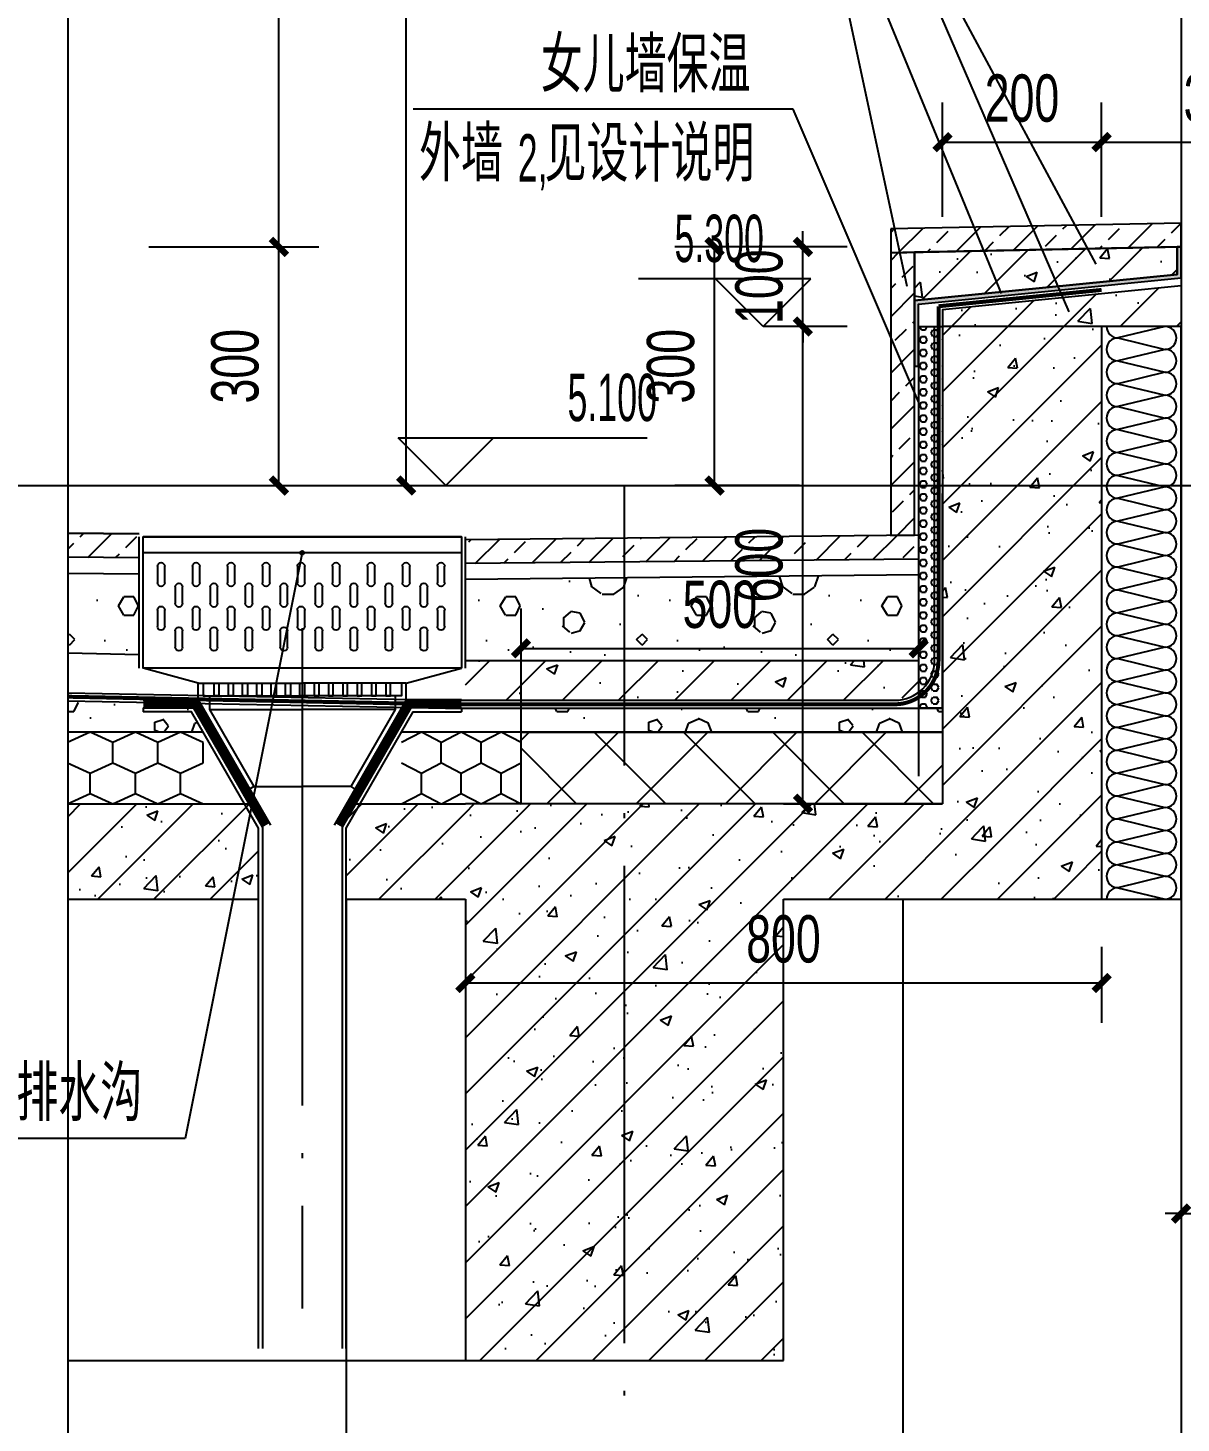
# Model space of a CAD drawing. Extents: x 57342 to 87103, y 19822 to 43940.
# Drawn here: x 80572 to 82022, y 33403 to 35157 of the extents above; entities that cross this region are included whole.
import ezdxf

# ---------------------------------------------------------------- set-up
doc = ezdxf.new("R2010")
doc.units = 0
doc.header["$LTSCALE"] = 1000
doc.header["$MEASUREMENT"] = 0
doc.linetypes.add('DASH', pattern=[0.35, 0.25, -0.1])
doc.linetypes.add('DOTE', pattern=[2.42, 2, -0.2, 0.02, -0.2])
for name, color, linetype in [('01-标注_尺寸', 124, 'Continuous'), ('01-标注_标高', 200, 'Continuous'), ('01-标注_符号', 200, 'Continuous'), ('02-TEXT_标注', 130, 'Continuous'), ('05-填充_天正', 26, 'Continuous'), ('A-C_窗', 140, 'Continuous'), ('A-O_屋面', 201, 'Continuous'), ('A-O_防水层', 222, 'Continuous'), ('A-SUR_保温', 222, 'Continuous'), ('A-SUR_面层', 191, 'Continuous'), ('A-TECH_结构', 21, 'Continuous'), ('A-金属背板', 30, 'Continuous'), ('A_AXIS-轴线', 36, 'DOTE'), ('A_STR-砼墙', 51, 'Continuous'), ('A_STR-砼柱', 51, 'Continuous')]:
    doc.layers.add(name, color=color, linetype=linetype)
doc.layers.add('04-不打印_辅助线', color=165, linetype='Continuous', plot=False)
doc.styles.add('_TCH_DIM', font='ros.shx', dxfattribs={"width": 0.8, "bigfont": 'jd.shx'})
doc.styles.add('_TCH_DIM_T3', font='ros.shx', dxfattribs={"width": 0.705882, "bigfont": 'jd.shx'})
doc.dimstyles.new('_TCH_ARCH&&20', dxfattribs={"dimtxt": 59.5, "dimasz": 20, "dimexe": 50, "dimexo": 60, "dimgap": 25.25, "dimtad": 1, "dimdec": 0, "dimzin": 0, "dimdsep": 46, "dimtxsty": '_TCH_DIM_T3', "dimblk": 'ARCHTICK', "dimcen": 0.09, "dimclrt": 7, "dimazin": 2, "dimtfac": 1, "dimtdec": 0, "dimtix": 1, "dimtmove": 2, "dimatfit": 3, "dimfxl": 0, "dimtolj": 1, "dimtzin": 0, "dimarcsym": 0})
pattern_1 = [(0, (316.37, -3273.2), (120, 240), [0, -240]), (0, (175.97, -3305.6), (120, 240), [0, -240]), (0, (253.97, -3308), (120, 240), [0, -240]), (0, (339.17, -3237.2), (120, 240), [0, -240]), (0, (239.57, -3320), (120, 240), [0, -240]), (0, (363.17, -3086), (120, 240), [0, -240]), (0, (289.97, -3105.2), (120, 240), [0, -240]), (0, (328.37, -3135.2), (120, 240), [0, -240]), (0, (132.77, -3140), (120, 240), [0, -240]), (0, (250.37, -3150.8), (120, 240), [0, -240]), (0, (204.77, -3212), (120, 240), [0, -240]), (0, (207.17, -3302), (120, 240), [0, -240]), (0, (297.17, -3311.6), (120, 240), [0, -240]), (0, (363.17, -3206), (120, 240), [0, -240]), (0, (138.77, -3243.2), (120, 240), [0, -240]), (0, (159.17, -3202.4), (120, 240), [0, -240]), (0, (252.77, -3219.2), (120, 240), [0, -240]), (0, (219.17, -3254), (120, 240), [0, -240]), (0, (199.97, -3174.8), (120, 240), [0, -240]), (0, (229.97, -3084.8), (120, 240), [0, -240]), (0, (148.37, -3293.6), (120, 240), [0, -240]), (0, (280.37, -3134), (120, 240), [0, -240]), (0, (168.77, -3130.4), (120, 240), [0, -240]), (0, (149.57, -3099.2), (120, 240), [0, -240]), (130.601294, (348.427, -3161.143), (-599.9999934, 720.0000031), [10.5366, -4414.8444]), (18.43495, (331.285, -3156.57), (599.999998, 239.999998), [10.8421, -1507.05116]), (90, (331.28, -3166.86), (120, 240), [10.2857, -469.71426]), (161.56505, (341.57, -3170.286), (-600.000003, 239.999982), [10.8421, -1507.05116]), (53.1301, (341.57, -3170.286), (120, 240), [11.4286, -1188.5714]), (135, (350.71, -3292.57), (-120.000015, 239.99998), [9.69746, -669.12504]), (45, (337, -3292.57), (120, 240), [9.69746, -669.12504]), (135, (343.86, -3299.43), (-120.000015, 239.99998), [9.69746, -669.12504]), (45, (343.86, -3299.43), (120, 240), [9.69746, -669.12504]), (116.56505, (235.28, -3131.43), (-2e-05, 480), [12.7775, -255.5506]), (180, (229.57, -3120), (-120, 240), [13.7143, -226.2857]), (63.43495, (210.14, -3131.43), (1e-06, 480), [12.7775, -255.5506]), (116.56505, (215.86, -3142.86), (-2e-05, 480), [12.7775, -255.5506]), (0, (215.86, -3142.86), (120, 240), [13.7143, -226.2857]), (63.43495, (229.57, -3142.86), (1e-06, 480), [12.7775, -255.5506]), (107.102728, (325.57, -3212.571), (-359.9999862, 1200.0000019), [15.54454, -6513.161]), (143.972626, (320.999, -3197.714), (-2279.999971, 1679.999998), [15.54454, -3248.808]), (180, (308.43, -3188.57), (-120, 240), [14.85714, -225.14284]), (36.027373, (280.999, -3197.714), (2279.999983, 1679.999982), [15.54454, -3248.808]), (71.56505, (276.427, -3211.43), (360.000002, 1199.999998), [14.4561, -1503.4371]), (107.102728, (280.999, -3226.286), (-359.9999862, 1200.0000019), [15.54454, -6513.161]), (143.972626, (293.57, -3235.429), (-2279.999971, 1679.999998), [15.54454, -3248.808]), (0, (293.57, -3235.43), (120, 240), [14.85714, -225.14284]), (36.027373, (308.427, -3235.429), (2279.999983, 1679.999982), [15.54454, -3248.808]), (71.56505, (321, -3226.286), (360.000002, 1199.999998), [14.4561, -1503.4371]), (150.255118, (327.856, -3100.57), (-360.000001, 239.999997), [9.214, -1925.72784]), (90, (319.86, -3105.14), (120, 240), [9.14286, -470.8571]), (29.74488, (319.856, -3105.143), (360, 239.999999), [9.214, -1925.72784]), (116.56505, (271.86, -3270.86), (-2e-05, 480), [12.7775, -255.5506]), (168.690067, (266.142, -3259.429), (-1080.000001, 239.999994), [11.6549, -2435.8742]), (41.185925, (245.57, -3265.143), (2999.9999818, 2639.9999769), [12.14874, -5090.3208]), (90, (245.57, -3276.57), (120, 240), [11.4286, -468.5714]), (138.814074, (254.713, -3284.571), (-2999.9999467, 2640.0000168), [12.14874, -5090.3208]), (16.699244, (254.713, -3284.571), (3959.9999702, 1199.9999874), [11.9318, -4999.415]), (60.945396, (266.142, -3281.143), (119.9999997, 239.9999979), [11.76643, -4930.1358]), (109.983106, (171.285, -3170.286), (-600.0000023, 1679.9999956), [13.3768, -5604.879]), (155.556045, (166.713, -3157.714), (-1560.000006, 719.999985), [13.8092, -5786.0526]), (24.443955, (141.57, -3157.714), (1560.0000008, 719.9999965), [13.8092, -5786.0526]), (70.016893, (136.999, -3170.286), (600.0000018, 1679.9999958), [13.3768, -5604.879]), (109.983106, (141.57, -3182.857), (-600.0000023, 1679.9999956), [13.3768, -5604.879]), (160.016893, (154.142, -3187.429), (-600.0000004, 239.999989), [13.3768, -2795.751]), (19.983107, (154.142, -3187.429), (599.9999967, 239.9999996), [13.3768, -2795.751]), (70.016893, (166.713, -3182.857), (600.0000018, 1679.9999958), [13.3768, -5604.879]), (122.005383, (260.427, -3192), (-120.000016, 239.999988), [10.7817, -2253.3736]), (18.43495, (244.427, -3186.286), (599.999998, 239.999998), [10.8421, -1507.05116]), (90, (244.43, -3196.57), (120, 240), [10.2857, -469.71426]), (161.56505, (254.713, -3200), (-600.000003, 239.999982), [10.8421, -1507.05116]), (54.462322, (254.713, -3200), (839.9999988, 1199.9999982), [9.8312, -4119.2846]), (116.56505, (190.71, -3250.29), (-2e-05, 480), [12.7775, -255.5506]), (180, (185, -3238.86), (-120, 240), [12.5714, -227.42856]), (59.036243, (165.57, -3250.286), (120.0000004, 239.999999), [13.3279, -2785.5288]), (120.963756, (172.427, -3261.714), (-120.0000164, 239.999989), [13.3279, -2785.5288]), (0, (172.43, -3261.71), (120, 240), [12.5714, -227.42856]), (63.43495, (185, -3261.71), (1e-06, 480), [12.7775, -255.5506])]
pattern_2 = [(45, (0, 0), (-35.35534, 35.35534), []), (50, (0, 0), (143.45204, -12.55043), [15, -165]), (355, (0, 0), (-27.75027, 150.43843), [12, -132]), (100.4514, (11.95, -1.05), (115.70188, 137.8879), [12.74804, -140.22842]), (46.1842, (0, 40), (213.4482, -33.1038), [22.5, -247.5]), (96.6356, (17.79, 37.24), (186.93254, 194.82357), [19.12206, -210.3426]), (351.1842, (0, 40), (186.9324, 194.8237), [18, -198]), (21, (20, 30), (119.38141, -80.52378), [15, -165]), (326, (20, 30), (48.66307, 145.03), [12, -132]), (71.4514, (29.95, 23.29), (168.04453, 64.5061), [12.74804, -140.22842]), (37.5, (0, 0), (2.43197, 66.57877), [0, -130.4, 0, -134, 0, -132.5]), (7.5, (0, 0), (52.61391, 78.88234), [0, -76.4, 0, -127.4, 0, -50.5]), (327.5, (-44.6, 0), (106.764487, -4.510974), [0, -50, 0, -156, 0, -207]), (317.5, (-64.6, 0), (116.63723, 20.021), [0, -65, 0, -103.6, 0, -147])]
pattern_3 = [(45, (0, 17.95), (-35.355353, 35.355353), []), (45, (17.387, 0), (-35.355353, 35.355353), [19.73685, -11.2782])]

# ---------------------------------------------------------------- blocks, each defined once
blk = doc.blocks.new('$LinePat$岩棉板')
at = {"color": 0}
for p, q in [((0, -17), (12, -67)), ((12, -67), (24, -17))]:
    blk.add_line(p, q, dxfattribs=at)
for centre, start, end in [((12, -17), 0, 180), ((0, -67), 270, 0), ((24, -67), 180, 270)]:
    blk.add_arc(centre, 12, start, end, dxfattribs=at)
at = {"layer": 'Defpoints'}
blk.add_point((0, 0.1), dxfattribs=at)
at = {"layer": 'Defpoints', "color": 0}
blk.add_point((24, -84), dxfattribs=at)
blk = doc.blocks.new('*U22')
blk.add_lwpolyline([(0, 100), (720, 100), (720, 0), (0, 0)], close=True)
at = {"color": 8, "xscale": -1.199999998922754, "yscale": 1.188379012465143, "zscale": 1.188379012465143}
for p in [(28.8, 100), (57.6, 100), (86.4, 100), (115.2, 100), (144, 100), (172.8, 100), (201.6, 100), (230.4, 100), (259.2, 100), (288, 100), (316.8, 100), (345.6, 100), (374.4, 100), (403.2, 100), (432, 100), (460.8, 100), (489.6, 100), (518.4, 100), (547.2, 100), (576, 100), (604.8, 100), (633.6, 100), (662.4, 100), (691.2, 100), (720, 100)]:
    blk.add_blockref('$LinePat$岩棉板', p, dxfattribs=at)
blk = doc.blocks.new('jmtgrs')
for p, q in [((-130.8, 109), (-130.8, 130)), ((-130.8, 130), (0, 130)), ((-130.8, 109), (-66.2, -3)), ((-116.8, 114), (0, 114)), ((-116.8, 96.8), (0, 96.8)), ((-61, 0), (-66.2, -3)), ((-61, 0), (0, 0))]:
    blk.add_line(p, q)
for points in [[(-130.8, 130), (-124.8, 130), (-124.8, 114), (-116.8, 114), (-116.8, 96.8), (-61, 0)], [(0, 114), (-3, 114), (-3, 130), (0, 130)]]:
    blk.add_lwpolyline(points)
for points in [[(-105, 114), (-111, 114), (-111, 130), (-105, 130)], [(-87, 114), (-93, 114), (-93, 130), (-87, 130)], [(-69, 114), (-75, 114), (-75, 130), (-69, 130)], [(-51, 114), (-57, 114), (-57, 130), (-51, 130)], [(-33, 114), (-39, 114), (-39, 130), (-33, 130)], [(-15, 114), (-21, 114), (-21, 130), (-15, 130)]]:
    blk.add_lwpolyline(points, close=True)
blk = doc.blocks.new('*U51')
at = {"layer": 'A-金属背板'}
for points in [[(-4.6, -10.3), (-4.6, 10.3)], [(4.6, 10.3), (4.6, -10.3)]]:
    blk.add_lwpolyline(points, dxfattribs=at)
for centre, start, end in [((0, 10.3), 0, 180), ((0, -10.3), 180, 0)]:
    blk.add_arc(centre, 4.61, start, end, dxfattribs=at)
blk = doc.blocks.new('*U52')
at = {"color": 0, "linetype": 'ByBlock', "lineweight": -2, "transparency": 16777216}
for p in [(0, 0), (44, 0), (88, 0), (132, 0), (176, 0), (220, 0), (264, 0), (308, 0), (352, 0), (0, -55), (44, -55), (88, -55), (132, -55), (176, -55), (220, -55), (264, -55), (308, -55), (352, -55)]:
    blk.add_blockref('*U51', p, dxfattribs=at)
blk = doc.blocks.new('*U53')
at = {"layer": 'A-金属背板'}
for points in [[(-4.6, -10.3), (-4.6, 10.3)], [(4.6, 10.3), (4.6, -10.3)]]:
    blk.add_lwpolyline(points, dxfattribs=at)
for centre, start, end in [((0, 10.3), 0, 180), ((0, -10.3), 180, 0)]:
    blk.add_arc(centre, 4.61, start, end, dxfattribs=at)
blk = doc.blocks.new('*U54')
at = {"color": 0, "linetype": 'ByBlock', "lineweight": -2, "transparency": 16777216}
for p in [(0, 0), (44, 0), (88, 0), (132, 0), (176, 0), (220, 0), (264, 0), (308, 0), (0, -55), (44, -55), (88, -55), (132, -55), (176, -55), (220, -55), (264, -55), (308, -55)]:
    blk.add_blockref('*U53', p, dxfattribs=at)
blk = doc.blocks.new('A$C39264390')
at = {"layer": 'A-O_屋面'}
for p, q in [((-260, 190), (-260, 355.1)), ((-255, 355), (145, 355)), ((150, 190), (150, 355.1)), ((-185.8, 171), (-255, 190)), ((-253.5, 190), (143.5, 190)), ((75.8, 171), (145, 190))]:
    blk.add_line(p, q, dxfattribs=at)
at = {"layer": 'A-O_防水层', "linetype": 'DASH', "ltscale": 0.1, "const_width": 10}
for points in [[(-100.7, -7.5), (-188.7, 145), (-255, 145)], [(-9.3, -7.5), (78.7, 145), (145, 145)]]:
    blk.add_lwpolyline(points, dxfattribs=at)
at = {"layer": 'A-O_防水层'}
for points in [[(-255, 150), (-185.8, 150), (-95, -7.3)], [(145, 150), (75.8, 150), (-15, -7.3)]]:
    blk.add_lwpolyline(points, dxfattribs=at)
at = {"layer": 'A-金属背板'}
for p, q in [((-255, 335), (145, 335)), ((-255, 140), (-255, 135)), ((145, 140), (145, 135))]:
    blk.add_line(p, q, dxfattribs=at)
blk.add_lwpolyline([(-255, 190), (145, 190), (145, 355), (-255, 355)], close=True, dxfattribs=at)
for points in [[(-255, 140), (-191.6, 140), (-105, -10), (-105, -665.2)], [(-110, -665.2), (-110, -11.3), (-194.5, 135), (-255, 135)], [(145, 140), (81.6, 140), (-5, -10), (-5, -665.2)], [(0, -665.2), (0, -11.3), (84.5, 135), (145, 135)]]:
    blk.add_lwpolyline(points, dxfattribs=at)
at = {"layer": 'A_AXIS-轴线', "ltscale": 0.3}
blk.add_line((-55, 240), (-55, -615.2), dxfattribs=at)
at = {"extrusion": (0, 0, -1), "xscale": -1, "zscale": -1}
for name, p in [('*U52', (229.4, 307.7)), ('*U54', (207.9, 281.7))]:
    blk.add_blockref(name, p, dxfattribs=at)
at = {"layer": 'A-金属背板', "extrusion": (0, 0, -1), "xscale": -1, "zscale": -1}
blk.add_blockref('jmtgrs', (55, 41), dxfattribs=at)
at = {"layer": 'A-金属背板', "xscale": -1}
blk.add_blockref('jmtgrs', (-55, 41), dxfattribs=at)
blk = doc.blocks.new('_ArchTick')
at = {"color": 0, "linetype": 'ByBlock', "const_width": 0.4}
blk.add_lwpolyline([(-0.5, -0.5), (0.5, 0.5)], dxfattribs=at)
blk = doc.blocks.new('*D134')
at = {"layer": '01-标注_尺寸', "color": 0, "lineweight": -2, "transparency": 16777216}
for p, q in [((80724.1, 34881.6), (80937.8, 34881.6)), ((80887.8, 34581.6), (80887.8, 34881.6)), ((80724.1, 34581.6), (80937.8, 34581.6))]:
    blk.add_line(p, q, dxfattribs=at)
at = {"layer": 'Defpoints', "color": 0, "transparency": 16777216}
for p in [(80664.1, 34881.6), (80887.8, 34881.6), (80664.1, 34581.6)]:
    blk.add_point(p, dxfattribs=at)
at = {"layer": '01-标注_尺寸', "color": 0, "lineweight": -2, "transparency": 16777216, "xscale": 20, "yscale": 20, "zscale": 20}
for p, rotation in [((80887.8, 34881.6), 90), ((80887.8, 34581.6), 270)]:
    blk.add_blockref('_ArchTick', p, dxfattribs=dict(at, rotation=rotation))
at = {"layer": '01-标注_尺寸', "color": 7, "transparency": 16777216, "insert": (80832.8, 34731.6), "char_height": 59.5, "attachment_point": 5, "rotation": 90, "style": '_TCH_DIM_T3'}
blk.add_mtext('\\A1;300', dxfattribs=at)
blk = doc.blocks.new('*D135')
at = {"layer": '01-标注_尺寸', "color": 0, "lineweight": -2, "transparency": 16777216}
for p, q in [((80724.1, 36081.6), (80937.8, 36081.6)), ((80887.8, 34881.6), (80887.8, 36081.6)), ((80724.1, 34881.6), (80937.8, 34881.6))]:
    blk.add_line(p, q, dxfattribs=at)
at = {"layer": 'Defpoints', "color": 0, "transparency": 16777216}
for p in [(80664.1, 36081.6), (80887.8, 36081.6), (80664.1, 34881.6)]:
    blk.add_point(p, dxfattribs=at)
at = {"layer": '01-标注_尺寸', "color": 0, "lineweight": -2, "transparency": 16777216, "xscale": 20, "yscale": 20, "zscale": 20}
for p, rotation in [((80887.8, 36081.6), 90), ((80887.8, 34881.6), 270)]:
    blk.add_blockref('_ArchTick', p, dxfattribs=dict(at, rotation=rotation))
at = {"layer": '01-标注_尺寸', "color": 7, "transparency": 16777216, "insert": (80832.8, 35481.6), "char_height": 59.5, "attachment_point": 5, "rotation": 90, "style": '_TCH_DIM_T3'}
blk.add_mtext('\\A1;2000', dxfattribs=at)
blk = doc.blocks.new('*D145')
at = {"layer": '01-标注_尺寸', "color": 0, "lineweight": -2, "transparency": 16777216}
for p, q in [((80884.1, 38281.6), (81097.8, 38281.6)), ((81047.8, 34581.6), (81047.8, 38281.6)), ((80884.1, 34581.6), (81097.8, 34581.6))]:
    blk.add_line(p, q, dxfattribs=at)
at = {"layer": 'Defpoints', "color": 0, "transparency": 16777216}
for p in [(80824.1, 38281.6), (81047.8, 38281.6), (80824.1, 34581.6)]:
    blk.add_point(p, dxfattribs=at)
at = {"layer": '01-标注_尺寸', "color": 0, "lineweight": -2, "transparency": 16777216, "xscale": 20, "yscale": 20, "zscale": 20}
for p, rotation in [((81047.8, 38281.6), 90), ((81047.8, 34581.6), 270)]:
    blk.add_blockref('_ArchTick', p, dxfattribs=dict(at, rotation=rotation))
at = {"layer": '01-标注_尺寸', "color": 7, "transparency": 16777216, "insert": (80992.8, 36431.6), "char_height": 59.5, "attachment_point": 5, "rotation": 90, "style": '_TCH_DIM_T3'}
blk.add_mtext('\\A1;4500', dxfattribs=at)
blk = doc.blocks.new('*D161')
at = {"layer": '01-标注_尺寸', "color": 0, "lineweight": -2, "transparency": 16777216}
for p, q in [((81602.2, 34781.6), (81496.7, 34781.6)), ((81546.7, 34181.6), (81546.7, 34781.6)), ((81602.2, 34181.6), (81496.7, 34181.6))]:
    blk.add_line(p, q, dxfattribs=at)
at = {"layer": 'Defpoints', "color": 0, "transparency": 16777216}
for p in [(81546.7, 34781.6), (81662.2, 34781.6), (81662.2, 34181.6)]:
    blk.add_point(p, dxfattribs=at)
at = {"layer": '01-标注_尺寸', "color": 0, "lineweight": -2, "transparency": 16777216, "xscale": 20, "yscale": 20, "zscale": 20}
for p, rotation in [((81546.7, 34781.6), 90), ((81546.7, 34181.6), 270)]:
    blk.add_blockref('_ArchTick', p, dxfattribs=dict(at, rotation=rotation))
at = {"layer": '01-标注_尺寸', "color": 7, "transparency": 16777216, "insert": (81491.7, 34481.6), "char_height": 59.5, "attachment_point": 5, "rotation": 90, "style": '_TCH_DIM_T3'}
blk.add_mtext('\\A1;600', dxfattribs=at)
blk = doc.blocks.new('*D162')
at = {"layer": '01-标注_尺寸', "color": 0, "lineweight": -2, "transparency": 16777216}
for p, q in [((81546.7, 34881.6), (81546.7, 34901.6)), ((81602.2, 34881.6), (81496.7, 34881.6)), ((81546.7, 34781.6), (81546.7, 34881.6)), ((81602.2, 34781.6), (81496.7, 34781.6)), ((81546.7, 34781.6), (81546.7, 34761.6))]:
    blk.add_line(p, q, dxfattribs=at)
at = {"layer": 'Defpoints', "color": 0, "transparency": 16777216}
for p in [(81546.7, 34881.6), (81662.2, 34881.6), (81662.2, 34781.6)]:
    blk.add_point(p, dxfattribs=at)
at = {"layer": '01-标注_尺寸', "color": 0, "lineweight": -2, "transparency": 16777216, "xscale": 20, "yscale": 20, "zscale": 20}
for p, rotation in [((81546.7, 34881.6), 270), ((81546.7, 34781.6), 90)]:
    blk.add_blockref('_ArchTick', p, dxfattribs=dict(at, rotation=rotation))
at = {"layer": '01-标注_尺寸', "color": 7, "transparency": 16777216, "insert": (81491.7, 34831.6), "char_height": 59.5, "attachment_point": 5, "rotation": 90, "style": '_TCH_DIM_T3'}
blk.add_mtext('\\A1;100', dxfattribs=at)
blk = doc.blocks.new('*D163')
at = {"layer": '01-标注_尺寸', "color": 0, "lineweight": -2, "transparency": 16777216}
for p, q in [((81722.1, 34919.3), (81722.1, 35063.3)), ((81922.2, 34919.3), (81922.2, 35063.3)), ((81722.1, 35013.3), (81922.2, 35013.3))]:
    blk.add_line(p, q, dxfattribs=at)
at = {"layer": 'Defpoints', "color": 0, "transparency": 16777216}
for p in [(81922.2, 35013.3), (81722.1, 34859.3), (81922.2, 34859.3)]:
    blk.add_point(p, dxfattribs=at)
at = {"layer": '01-标注_尺寸', "color": 0, "lineweight": -2, "transparency": 16777216, "xscale": 20, "yscale": 20, "zscale": 20, "rotation": 180}
blk.add_blockref('_ArchTick', (81722.1, 35013.3), dxfattribs=at)
at = {"layer": '01-标注_尺寸', "color": 0, "lineweight": -2, "transparency": 16777216, "xscale": 20, "yscale": 20, "zscale": 20}
blk.add_blockref('_ArchTick', (81922.2, 35013.3), dxfattribs=at)
at = {"layer": '01-标注_尺寸', "color": 7, "transparency": 16777216, "insert": (81822.1, 35068.3), "char_height": 59.5, "attachment_point": 5, "style": '_TCH_DIM_T3'}
blk.add_mtext('\\A1;200', dxfattribs=at)
blk = doc.blocks.new('*D164')
at = {"layer": '01-标注_尺寸', "color": 0, "lineweight": -2, "transparency": 16777216}
for p, q in [((81922.2, 34919.3), (81922.2, 35063.3)), ((82222.2, 34919.3), (82222.2, 35063.3)), ((81922.2, 35013.3), (82222.2, 35013.3))]:
    blk.add_line(p, q, dxfattribs=at)
at = {"layer": 'Defpoints', "color": 0, "transparency": 16777216}
for p in [(82222.2, 35013.3), (81922.2, 34859.3), (82222.2, 34859.3)]:
    blk.add_point(p, dxfattribs=at)
at = {"layer": '01-标注_尺寸', "color": 0, "lineweight": -2, "transparency": 16777216, "xscale": 20, "yscale": 20, "zscale": 20, "rotation": 180}
blk.add_blockref('_ArchTick', (81922.2, 35013.3), dxfattribs=at)
at = {"layer": '01-标注_尺寸', "color": 0, "lineweight": -2, "transparency": 16777216, "xscale": 20, "yscale": 20, "zscale": 20}
blk.add_blockref('_ArchTick', (82222.2, 35013.3), dxfattribs=at)
at = {"layer": '01-标注_尺寸', "color": 7, "transparency": 16777216, "insert": (82072.2, 35068.3), "char_height": 59.5, "attachment_point": 5, "style": '_TCH_DIM_T3'}
blk.add_mtext('\\A1;300', dxfattribs=at)
blk = doc.blocks.new('*D229')
at = {"layer": '01-标注_尺寸', "color": 0, "lineweight": -2, "transparency": 16777216}
for p, q in [((81542.2, 34881.6), (81385.6, 34881.6)), ((81435.6, 34581.6), (81435.6, 34881.6)), ((81542.2, 34581.6), (81385.6, 34581.6))]:
    blk.add_line(p, q, dxfattribs=at)
at = {"layer": 'Defpoints', "color": 0, "transparency": 16777216}
for p in [(81435.6, 34881.6), (81602.2, 34881.6), (81602.2, 34581.6)]:
    blk.add_point(p, dxfattribs=at)
at = {"layer": '01-标注_尺寸', "color": 0, "lineweight": -2, "transparency": 16777216, "xscale": 20, "yscale": 20, "zscale": 20}
for p, rotation in [((81435.6, 34881.6), 90), ((81435.6, 34581.6), 270)]:
    blk.add_blockref('_ArchTick', p, dxfattribs=dict(at, rotation=rotation))
at = {"layer": '01-标注_尺寸', "color": 7, "transparency": 16777216, "insert": (81380.6, 34731.6), "char_height": 59.5, "attachment_point": 5, "rotation": 90, "style": '_TCH_DIM_T3'}
blk.add_mtext('\\A1;300', dxfattribs=at)
blk = doc.blocks.new('$LinePat$聚苯板')
at = {"color": 0}
for p, q in [((14.85, -8.57), (0, 0)), ((29.69, 0), (14.85, -8.57)), ((14.85, -8.57), (14.85, -25.71)), ((14.85, -25.71), (0, -34.29)), ((29.69, -34.29), (14.85, -25.71)), ((0, -34.29), (0, -51.43)), ((0, -51.43), (14.85, -60)), ((14.85, -60), (29.69, -51.43))]:
    blk.add_line(p, q, dxfattribs=at)
blk = doc.blocks.new('*D234')
at = {"layer": '01-标注_尺寸', "color": 0, "lineweight": -2, "transparency": 16777216}
for p, q in [((81122.2, 34001.6), (81122.2, 33906.3)), ((81922.2, 34001.6), (81922.2, 33906.3)), ((81122.2, 33956.3), (81922.2, 33956.3))]:
    blk.add_line(p, q, dxfattribs=at)
at = {"layer": 'Defpoints', "color": 0, "transparency": 16777216}
for p in [(81122.2, 34061.6), (81922.2, 34061.6), (81922.2, 33956.3)]:
    blk.add_point(p, dxfattribs=at)
at = {"layer": '01-标注_尺寸', "color": 0, "lineweight": -2, "transparency": 16777216, "xscale": 20, "yscale": 20, "zscale": 20, "rotation": 180}
blk.add_blockref('_ArchTick', (81122.2, 33956.3), dxfattribs=at)
at = {"layer": '01-标注_尺寸', "color": 0, "lineweight": -2, "transparency": 16777216, "xscale": 20, "yscale": 20, "zscale": 20}
blk.add_blockref('_ArchTick', (81922.2, 33956.3), dxfattribs=at)
at = {"layer": '01-标注_尺寸', "color": 7, "transparency": 16777216, "insert": (81522.2, 34011.3), "char_height": 59.5, "attachment_point": 5, "style": '_TCH_DIM_T3'}
blk.add_mtext('\\A1;800', dxfattribs=at)
blk = doc.blocks.new('*D243')
at = {"layer": '01-标注_尺寸', "color": 0, "lineweight": -2, "transparency": 16777216}
for p, q in [((81192.2, 34216.1), (81192.2, 34426.9)), ((81692.2, 34216.1), (81692.2, 34426.9)), ((81192.2, 34376.9), (81692.2, 34376.9))]:
    blk.add_line(p, q, dxfattribs=at)
at = {"layer": 'Defpoints', "color": 0, "transparency": 16777216}
for p in [(81692.2, 34376.9), (81192.2, 34156.1), (81692.2, 34156.1)]:
    blk.add_point(p, dxfattribs=at)
at = {"layer": '01-标注_尺寸', "color": 0, "lineweight": -2, "transparency": 16777216, "xscale": 20, "yscale": 20, "zscale": 20, "rotation": 180}
blk.add_blockref('_ArchTick', (81192.2, 34376.9), dxfattribs=at)
at = {"layer": '01-标注_尺寸', "color": 0, "lineweight": -2, "transparency": 16777216, "xscale": 20, "yscale": 20, "zscale": 20}
blk.add_blockref('_ArchTick', (81692.2, 34376.9), dxfattribs=at)
at = {"layer": '01-标注_尺寸', "color": 7, "transparency": 16777216, "insert": (81442.2, 34431.9), "char_height": 59.5, "attachment_point": 5, "style": '_TCH_DIM_T3'}
blk.add_mtext('\\A1;500', dxfattribs=at)
blk = doc.blocks.new('*D252')
at = {"layer": '01-标注_尺寸', "color": 0, "lineweight": -2, "transparency": 16777216}
for p, q in [((82022.2, 33726.6), (82022.2, 33616.3)), ((82142.2, 33726.6), (82142.2, 33616.3)), ((82022.2, 33666.3), (82002.2, 33666.3)), ((82022.2, 33666.3), (82142.2, 33666.3)), ((82142.2, 33666.3), (82162.2, 33666.3))]:
    blk.add_line(p, q, dxfattribs=at)
at = {"layer": 'Defpoints', "color": 0, "transparency": 16777216}
for p in [(82022.2, 33786.6), (82142.2, 33786.6), (82142.2, 33666.3)]:
    blk.add_point(p, dxfattribs=at)
at = {"layer": '01-标注_尺寸', "color": 0, "lineweight": -2, "transparency": 16777216, "xscale": 20, "yscale": 20, "zscale": 20}
blk.add_blockref('_ArchTick', (82022.2, 33666.3), dxfattribs=at)
at = {"layer": '01-标注_尺寸', "color": 0, "lineweight": -2, "transparency": 16777216, "xscale": 20, "yscale": 20, "zscale": 20, "rotation": 180}
blk.add_blockref('_ArchTick', (82142.2, 33666.3), dxfattribs=at)
at = {"layer": '01-标注_尺寸', "color": 7, "transparency": 16777216, "insert": (82082.2, 33721.3), "char_height": 59.5, "attachment_point": 5, "style": '_TCH_DIM_T3'}
blk.add_mtext('\\A1;120', dxfattribs=at)

msp = doc.modelspace()

# ---------------------------------------------------------------- hatches: boundary and pattern name
h = msp.add_hatch(color=8)
h.dxf.hatch_style = 1
h.paths.add_polyline_path([(81692, 34731.6), (81692, 34809.6), (82022.2, 34842.6), (82022.2, 34881.6), (82017.2, 34881.6), (82017.2, 34847.1), (81687, 34814.1), (81687, 34731.6)])
at = {"transparency": 33554641}
h = msp.add_hatch(dxfattribs=at)
h.set_pattern_fill('ANSI37', color=26, scale=50)
h.set_pattern_definition([(45, (65134.93, 17081.57), (-56.1266, 56.1266), []), (135, (65134.93, 17081.57), (-56.1266, -56.1266), [])])
h.paths.add_polyline_path([(81192.2, 34181.6), (81192.2, 34271.6), (81722.2, 34271.6), (81722.2, 34181.6)])
at = {"layer": '05-填充_天正'}
h = msp.add_hatch(dxfattribs=at)
h.set_pattern_fill('天然石材', color=256, scale=10)
h.set_pattern_definition(pattern_3)
h.paths.add_polyline_path([(81657, 34904.3), (81657, 34874.3), (82022.2, 34881.6), (82022.2, 34911.6)])
h.paths.add_polyline_path([(81687, 34874.9), (81657, 34874.3), (81657, 34518.9), (81687, 34519.2)])
h = msp.add_hatch(dxfattribs=at)
h.set_pattern_fill('钢筋混凝土', color=256, scale=20, style=0)
h.set_pattern_definition(pattern_2)
h.paths.add_polyline_path([(82017.2, 34847.1), (82017.2, 34881.6), (81687, 34874.9), (81687, 34814.1)])
h = msp.add_hatch(dxfattribs=at)
h.set_pattern_fill('钢筋混凝土', color=256, scale=20, style=0)
h.set_pattern_definition(pattern_2)
h.paths.add_polyline_path([(82022.2, 34832.5), (81722.2, 34802.5), (81722.2, 34781.6), (82022.2, 34781.6)])
h = msp.add_hatch(dxfattribs=at)
h.set_pattern_fill('HEX', color=256, scale=5)
h.set_pattern_definition([(0, (0, 0), (0, 8.24889), [4.7625, -9.525]), (120, (0, 0), (-7.1437483, -4.124445), [4.7625, -9.525]), (60, (4.7625, 0), (-7.1437483, 4.124445), [4.7625, -9.525])])
h.paths.add_polyline_path([(81722.2, 34781.6), (81722.2, 34301.6), (81692.2, 34301.6), (81692.2, 34781.6)])
h = msp.add_hatch(dxfattribs=at)
h.set_pattern_fill('钢筋混凝土', color=256, scale=20, style=0)
h.set_pattern_definition(pattern_2)
h.paths.add_polyline_path([(81722.2, 34781.6), (81722.2, 34181.6), (81922.2, 34061.6), (81922.2, 34781.6)])
h = msp.add_hatch(dxfattribs=at)
h.set_pattern_fill('天然石材', color=256, scale=10)
h.set_pattern_definition(pattern_3)
h.paths.add_polyline_path([(80712.2, 34520.7), (80622.2, 34521.6), (80622.2, 34491.6), (80712.2, 34490.7)])
h = msp.add_hatch(dxfattribs=at)
h.set_pattern_fill('天然石材', color=256, scale=10)
h.set_pattern_definition(pattern_3)
h.paths.add_polyline_path([(81692.2, 34519.2), (81122.2, 34513.5), (81122.2, 34483.5), (81692.2, 34489.2)])
h = msp.add_hatch(dxfattribs=at)
h.set_pattern_fill('钢筋混凝土', color=256, scale=20, style=0)
h.set_pattern_definition([(45, (245.57, -3200), (-35.35534, 35.35534), []), (50, (245.57, -3200), (143.45204, -12.55043), [15, -165]), (355, (245.57, -3200), (-27.75027, 150.43843), [12, -132]), (100.4514, (257.52, -3201.05), (115.70188, 137.8879), [12.74804, -140.22842]), (46.1842, (245.57, -3160), (213.4482, -33.1038), [22.5, -247.5]), (96.6356, (263.36, -3162.76), (186.93254, 194.82357), [19.12206, -210.3426]), (351.1842, (245.57, -3160), (186.9324, 194.8237), [18, -198]), (21, (265.57, -3170), (119.38141, -80.52378), [15, -165]), (326, (265.57, -3170), (48.66307, 145.03), [12, -132]), (71.4514, (275.52, -3176.71), (168.04453, 64.5061), [12.74804, -140.22842]), (37.5, (245.57, -3200), (2.43197, 66.57877), [0, -130.4, 0, -134, 0, -132.5]), (7.5, (245.57, -3200), (52.61391, 78.88234), [0, -76.4, 0, -127.4, 0, -50.5]), (327.5, (200.97, -3200), (106.764487, -4.510974), [0, -50, 0, -156, 0, -207]), (317.5, (180.97, -3200), (116.63723, 20.021), [0, -65, 0, -103.6, 0, -147])])
h.paths.add_polyline_path([(81122.2, 34361.6), (81122.2, 34311.6), (81662.2, 34311.6), (81692.2, 34321.6), (81692.1, 34361.6)])
h = msp.add_hatch(dxfattribs=at)
h.set_pattern_fill('钢筋混凝土', color=256, scale=20, style=0)
h.set_pattern_definition(pattern_2)
h.paths.add_polyline_path([(80622.2, 34181.6), (80622.2, 34061.6), (80862.2, 34061.6), (80862.2, 34181.6)])
h = msp.add_hatch(dxfattribs=at)
h.set_pattern_fill('钢筋混凝土', color=256, scale=20, style=0)
h.set_pattern_definition(pattern_2)
h.paths.add_polyline_path([(81122.2, 34061.6), (81122.2, 34181.6), (80972.2, 34181.6), (80972.2, 34061.6)])
h = msp.add_hatch(dxfattribs=at)
h.set_pattern_fill('钢筋混凝土', color=256, scale=20, style=0)
h.set_pattern_definition(pattern_2)
h.paths.add_polyline_path([(81122.2, 34181.6), (81122.2, 33481.6), (81522.2, 33481.6), (81522.2, 34181.6)])
h = msp.add_hatch(dxfattribs=at)
h.set_pattern_fill('钢筋混凝土', color=256, scale=20, style=0)
h.set_pattern_definition(pattern_2)
h.paths.add_polyline_path([(81522.2, 34181.6), (81522.2, 34061.6), (81922.2, 34061.6), (81722.2, 34181.6)])
at = {"layer": 'A-SUR_保温'}
h = msp.add_hatch(dxfattribs=at)
h.set_pattern_fill('加气混凝土', color=26, scale=20)
h.set_pattern_definition(pattern_1)
h.paths.add_polyline_path([(80622.2, 34471.5), (80622.2, 34371.1), (80712.2, 34369.3), (80712.2, 34470.6)])
h = msp.add_hatch(dxfattribs=at)
h.set_pattern_fill('加气混凝土', color=26, scale=20)
h.set_pattern_definition(pattern_1)
h.paths.add_polyline_path([(81122.2, 34463.5), (81122.2, 34361.6), (81684.9, 34361.6), (81684.9, 34469.2)])
h = msp.add_hatch(dxfattribs=at)
h.set_pattern_fill('加气混凝土', color=26, scale=20)
h.set_pattern_definition(pattern_1)
h.paths.add_polyline_path([(80622.2, 34311.1), (80622.2, 34271.6), (80786.3, 34271.6), (80786.3, 34307.8)])
h = msp.add_hatch(dxfattribs=at)
h.set_pattern_fill('加气混凝土', color=26, scale=20)
h.set_pattern_definition([(0, (-39622.72, -3273.2), (120, 240), [0, -240]), (0, (-39763.12, -3305.6), (120, 240), [0, -240]), (0, (-39685.12, -3308), (120, 240), [0, -240]), (0, (-39599.92, -3237.2), (120, 240), [0, -240]), (0, (-39699.52, -3320), (120, 240), [0, -240]), (0, (-39575.92, -3086), (120, 240), [0, -240]), (0, (-39649.12, -3105.2), (120, 240), [0, -240]), (0, (-39610.72, -3135.2), (120, 240), [0, -240]), (0, (-39806.32, -3140), (120, 240), [0, -240]), (0, (-39688.72, -3150.8), (120, 240), [0, -240]), (0, (-39734.32, -3212), (120, 240), [0, -240]), (0, (-39731.92, -3302), (120, 240), [0, -240]), (0, (-39641.92, -3311.6), (120, 240), [0, -240]), (0, (-39575.92, -3206), (120, 240), [0, -240]), (0, (-39800.32, -3243.2), (120, 240), [0, -240]), (0, (-39779.92, -3202.4), (120, 240), [0, -240]), (0, (-39686.32, -3219.2), (120, 240), [0, -240]), (0, (-39719.92, -3254), (120, 240), [0, -240]), (0, (-39739.12, -3174.8), (120, 240), [0, -240]), (0, (-39709.12, -3084.8), (120, 240), [0, -240]), (0, (-39790.72, -3293.6), (120, 240), [0, -240]), (0, (-39658.72, -3134), (120, 240), [0, -240]), (0, (-39770.32, -3130.4), (120, 240), [0, -240]), (0, (-39789.52, -3099.2), (120, 240), [0, -240]), (130.601294, (-39590.663, -3161.143), (-599.9999934, 720.0000031), [10.5366, -4414.8444]), (18.43495, (-39607.806, -3156.57), (599.999998, 239.999998), [10.8421, -1507.05116]), (90, (-39607.81, -3166.86), (120, 240), [10.2857, -469.71426]), (161.56505, (-39597.52, -3170.286), (-600.000003, 239.999982), [10.8421, -1507.05116]), (53.130102, (-39597.52, -3170.286), (120, 240), [11.42857, -1188.5714]), (135, (-39588.38, -3292.57), (-120.000015, 239.999984), [9.69746, -669.12504]), (45, (-39602.09, -3292.57), (120, 240), [9.69746, -669.12504]), (135, (-39595.235, -3299.43), (-120.000015, 239.999984), [9.69746, -669.12504]), (45, (-39595.235, -3299.43), (120, 240), [9.69746, -669.12504]), (116.56505, (-39703.8, -3131.43), (-2e-05, 480), [12.77753, -255.5506]), (180, (-39709.52, -3120), (-120, 240), [13.7143, -226.2857]), (63.43495, (-39728.95, -3131.43), (1e-06, 480), [12.77753, -255.5506]), (116.56505, (-39723.23, -3142.86), (-2e-05, 480), [12.77753, -255.5506]), (0, (-39723.23, -3142.86), (120, 240), [13.7143, -226.2857]), (63.43495, (-39709.52, -3142.86), (1e-06, 480), [12.77753, -255.5506]), (107.102728, (-39613.5205, -3212.571), (-359.99998624, 1200.00000194), [15.54454, -6513.161]), (143.972626, (-39618.092, -3197.714), (-2279.999971, 1679.999998), [15.54454, -3248.808]), (180, (-39630.66, -3188.57), (-120, 240), [14.85714, -225.14284]), (36.027373, (-39658.092, -3197.714), (2279.9999832, 1679.999982), [15.54454, -3248.808]), (71.56505, (-39662.663, -3211.43), (360.000002, 1199.999998), [14.45613, -1503.4371]), (107.102728, (-39658.092, -3226.286), (-359.99998624, 1200.00000194), [15.54454, -6513.161]), (143.972626, (-39645.52, -3235.429), (-2279.999971, 1679.999998), [15.54454, -3248.808]), (0, (-39645.52, -3235.43), (120, 240), [14.85714, -225.14284]), (36.027373, (-39630.663, -3235.429), (2279.9999832, 1679.999982), [15.54454, -3248.808]), (71.56505, (-39618.092, -3226.286), (360.000002, 1199.999998), [14.45613, -1503.4371]), (150.255118, (-39611.235, -3100.57), (-360.000001, 239.999997), [9.214, -1925.72784]), (90, (-39619.23, -3105.14), (120, 240), [9.14286, -470.8571]), (29.74488, (-39619.235, -3105.143), (360, 239.999999), [9.214, -1925.72784]), (116.56505, (-39667.23, -3270.86), (-2e-05, 480), [12.77753, -255.5506]), (168.690067, (-39672.95, -3259.429), (-1080.000001, 239.999994), [11.6549, -2435.8742]), (41.185925, (-39693.52, -3265.143), (2999.9999818, 2639.9999769), [12.14874, -5090.3208]), (90, (-39693.52, -3276.57), (120, 240), [11.42857, -468.5714]), (138.814074, (-39684.378, -3284.571), (-2999.9999467, 2640.0000168), [12.14874, -5090.3208]), (16.699244, (-39684.378, -3284.571), (3959.9999702, 1199.9999874), [11.9318, -4999.415]), (60.945396, (-39672.949, -3281.143), (119.9999997, 239.9999979), [11.76643, -4930.1358]), (109.983106, (-39767.806, -3170.286), (-600.0000023, 1679.99999555), [13.3768, -5604.879]), (155.556045, (-39772.378, -3157.714), (-1560.00000595, 719.99998504), [13.8092, -5786.0526]), (24.443955, (-39797.521, -3157.714), (1560.0000008, 719.9999965), [13.8092, -5786.0526]), (70.016893, (-39802.092, -3170.286), (600.0000018, 1679.9999958), [13.3768, -5604.879]), (109.983106, (-39797.521, -3182.857), (-600.0000023, 1679.99999555), [13.3768, -5604.879]), (160.016893, (-39784.95, -3187.429), (-600.0000004, 239.999989), [13.3768, -2795.751]), (19.983107, (-39784.95, -3187.429), (599.9999967, 239.9999996), [13.3768, -2795.751]), (70.016893, (-39772.378, -3182.857), (600.0000018, 1679.9999958), [13.3768, -5604.879]), (122.005383, (-39678.663, -3192), (-120.000016, 239.999988), [10.7817, -2253.3736]), (18.43495, (-39694.663, -3186.286), (599.999998, 239.999998), [10.8421, -1507.05116]), (90, (-39694.66, -3196.57), (120, 240), [10.2857, -469.71426]), (161.56505, (-39684.378, -3200), (-600.000003, 239.999982), [10.8421, -1507.05116]), (54.462322, (-39684.378, -3200), (839.9999988, 1199.9999982), [9.83123, -4119.2846]), (116.56505, (-39748.38, -3250.29), (-2e-05, 480), [12.77753, -255.5506]), (180, (-39754.1, -3238.86), (-120, 240), [12.57143, -227.42856]), (59.036243, (-39773.52, -3250.286), (120.0000004, 239.999999), [13.3279, -2785.5288]), (120.963756, (-39766.663, -3261.714), (-120.0000164, 239.999989), [13.3279, -2785.5288]), (0, (-39766.66, -3261.71), (120, 240), [12.57143, -227.42856]), (63.43495, (-39754.1, -3261.71), (1e-06, 480), [12.77753, -255.5506])])
h.paths.add_polyline_path([(81722.2, 34301.6), (81222.2, 34301.6), (81222.2, 34271.6), (81722.2, 34271.6)])

# ---------------------------------------------------------------- linework, layer by layer
at = {"color": 26}
msp.add_lwpolyline([(81722.2, 34181.6), (81192.2, 34181.6), (81192.2, 34271.6), (81722.2, 34271.6)], close=True, dxfattribs=at)
at = {"layer": '01-标注_标高'}
for p, q in [((81556.7, 34841.6), (81340, 34841.6)), ((81496.7, 34781.6), (81436.7, 34841.6)), ((81496.7, 34781.6), (81556.7, 34841.6)), ((81097.8, 34581.6), (81037.8, 34641.6)), ((81037.8, 34641.6), (81350.8, 34641.6)), ((81097.8, 34581.6), (81157.8, 34641.6))]:
    msp.add_line(p, q, dxfattribs=at)
at = {"layer": '01-标注_符号'}
for p, q in [((81915.3, 34860), (81612, 35423.1)), ((81881.5, 34799.9), (81612, 35423.1)), ((81796.3, 34823), (81599.1, 35303)), ((81677.7, 34831.8), (81601.8, 35185.9)), ((81534.4, 35054.8), (81056.8, 35054.8)), ((81696.2, 34677.3), (81534.4, 35054.8)), ((80916.7, 34494.8), (80770.1, 33760.6)), ((80770.1, 33760.6), (80272.7, 33760.6))]:
    msp.add_line(p, q, dxfattribs=at)
msp.add_lwpolyline([(80622.2, 35202.6), (80622.2, 29974.6), (80664.2, 29959.3), (80580.2, 29944.5), (80622.2, 29929.6), (80622.2, 24701.6)], dxfattribs=at)
msp.add_circle((80917.2, 34497.1), 2.38, dxfattribs=at)
at = {"layer": '04-不打印_辅助线'}
for points in [[(75872.2, 34581.6), (84933.7, 34581.6)], [(75872.2, 34581.6), (81322.2, 34581.6)]]:
    msp.add_lwpolyline(points, dxfattribs=at)
at = {"layer": 'A-C_窗'}
msp.add_lwpolyline([(82022.2, 36011.6), (82022.2, 31881.6)], dxfattribs=at)
at = {"layer": 'A-O_屋面'}
for p, q in [((80622.2, 34521.6), (80712.2, 34520.7)), ((81692.2, 34519.2), (81122.2, 34513.5)), ((80622.2, 34471.5), (80712.2, 34470.6)), ((81692.2, 34469.2), (81122.2, 34463.5)), ((80622.2, 34311.1), (81097.2, 34301.6)), ((80792.4, 34271.6), (80622.2, 34271.6)), ((81722.2, 34271.6), (81041.9, 34271.6))]:
    msp.add_line(p, q, dxfattribs=at)
for points in [[(81657, 34904.3), (81657, 34874.3), (82022.2, 34881.6), (82022.2, 34911.6)], [(81687, 34874.9), (81657, 34874.3), (81657, 34518.9), (81687, 34519.2)], [(81722.2, 34781.6), (81722.2, 34301.6), (81692.2, 34301.6), (81692.2, 34781.6)]]:
    msp.add_lwpolyline(points, close=True, dxfattribs=at)
at = {"layer": 'A-O_屋面', "linetype": 'DASH', "ltscale": 0.2, "const_width": 5}
msp.add_lwpolyline([(81922.2, 34827.5), (81717.2, 34807)], dxfattribs=at)
msp.add_lwpolyline([(80622.2, 34316.1), (81097.2, 34306.6), (81662.2, 34306.6, 0.414214), (81717.2, 34361.6), (81717.2, 34807)], format="xyb", dxfattribs=at)
at = {"layer": 'A-O_屋面'}
for points in [[(80712.2, 34520.7), (80622.2, 34521.6)], [(80712.2, 34490.7), (80622.2, 34491.6)], [(81692.2, 34489.2), (81122.2, 34483.5)], [(81097.2, 34301.6), (81722.2, 34301.6)]]:
    msp.add_lwpolyline(points, dxfattribs=at)
at = {"layer": 'A-SUR_面层'}
for points in [[(81692, 34731.6), (81692, 34809.6), (82022.2, 34842.6), (82022.2, 34881.6), (82017.2, 34881.6), (82017.2, 34847.1), (81687, 34814.1), (81687, 34731.6)], [(82017.2, 34847.1), (82017.2, 34881.6), (81687, 34874.9), (81687, 34814.1)]]:
    msp.add_lwpolyline(points, close=True, dxfattribs=at)
for points in [[(82022.2, 34881.6), (82022.2, 34832.5), (81722.2, 34802.5), (81722.2, 34751.6)], [(80622.2, 34311.1), (81097.2, 34301.6), (81722.2, 34301.6), (81722.2, 34571.6)], [(80622.2, 34371.1), (80712.2, 34369.3)], [(81122.2, 34361.6), (81692.1, 34361.6)]]:
    msp.add_lwpolyline(points, dxfattribs=at)
msp.add_lwpolyline([(80622.2, 34321.1), (81097.3, 34311.6), (81662.2, 34311.6, 0.414214), (81712.2, 34361.6), (81712.2, 34781.6)], format="xyb", dxfattribs=at)
at = {"layer": 'A-TECH_结构'}
for points in [[(80972.2, 34061.6), (80972.2, 31881.6)], [(81672.2, 34061.6), (81672.2, 31881.6)], [(80622.2, 33481.6), (81172.2, 33481.6)]]:
    msp.add_lwpolyline(points, dxfattribs=at)
at = {"layer": 'A_AXIS-轴线', "ltscale": 0.3}
msp.add_line((81322.2, 24791.6), (81322.2, 34581.6), dxfattribs=at)
at = {"layer": 'A_STR-砼墙'}
for p, q in [((81722.2, 34781.6), (81722.2, 34181.6)), ((81922.2, 34781.6), (81722.2, 34781.6)), ((81922.2, 34781.6), (81922.2, 34061.6)), ((80622.2, 34181.6), (80862.2, 34181.6)), ((80972.2, 34181.6), (81122.2, 34181.6)), ((81522.2, 34181.6), (81722.2, 34181.6)), ((80622.2, 34061.6), (80862.2, 34061.6)), ((80972.2, 34061.6), (81122.2, 34061.6)), ((81522.2, 34061.6), (81922.2, 34061.6))]:
    msp.add_line(p, q, dxfattribs=at)
at = {"layer": 'A_STR-砼柱'}
for p, q in [((81522.2, 34181.6), (81122.2, 34181.6)), ((81122.2, 34061.6), (81122.2, 33481.6)), ((81522.2, 33481.6), (81522.2, 34061.6)), ((81122.2, 33481.6), (81522.2, 33481.6))]:
    msp.add_line(p, q, dxfattribs=at)

# ---------------------------------------------------------------- block references
at = {"xscale": -1}
msp.add_blockref('A$C39264390', (80862.2, 34162.1), dxfattribs=at)
at = {"layer": 'A-SUR_保温', "xscale": -1, "rotation": 270}
msp.add_blockref('*U22', (81922.2, 34061.6), dxfattribs=at)
at = {"layer": 'A-SUR_保温', "color": 26, "yscale": 1.5, "zscale": 1.5}
for p, xscale, rotation in [((80678.9, 34181.6), 1.911374106863766, 179.9999851470672), ((80735.7, 34181.6), 1.911374106863766, 179.9999851470672), ((80792.4, 34181.6), 1.911374106863766, 179.9999851470672), ((81092, 34181.6), 1.686849118014696, 179.999992263002), ((81142.1, 34181.6), 1.686849118014696, 179.999992263002), ((81192.2, 34181.6), 1.686849118014696, 179.999992263002)]:
    msp.add_blockref('$LinePat$聚苯板', p, dxfattribs=dict(at, xscale=xscale, rotation=rotation))

# ---------------------------------------------------------------- texts
at = {"layer": '02-TEXT_标注', "style": '_TCH_DIM'}
for s, height, width, p in [('女儿墙保温', 69.46, 0.8, (81216.9, 35075.8)), ('外墙', 69.46, 0.8, (81063.9, 34963.8)), ('见设计说明', 69.46, 0.8, (81221.7, 34963.8)), ('2,', 59.5, 0.564706, (81188.1, 34963.8)), ('5.300', 59.5, 0.564706, (81385.2, 34862.6)), ('5.100', 59.5, 0.564706, (81250.7, 34662.6)), ('露台成品渗排水沟', 69.46, 0.8, (80293.7, 33782.7))]:
    msp.add_text(s, height=height, dxfattribs=dict(at, width=width)).set_placement(p)

# ---------------------------------------------------------------- dimensions: what is measured, and where the dimension line sits
at = {"layer": '01-标注_尺寸'}
for p1, p2, text, picture, middle in [((80824.1, 34581.6), (80824.1, 38281.6), '4500', '*D145', (80992.8, 36431.6)), ((80664.1, 34881.6), (80664.1, 36081.6), '2000', '*D135', (80832.8, 35481.6))]:
    dim = msp.add_aligned_dim(p1=p1, p2=p2, distance=-223.7, text=text, dimstyle='_TCH_ARCH&&20', dxfattribs=at)
    dim.commit()
    dim.dimension.update_dxf_attribs({"geometry": picture, "text_midpoint": middle})
for p1, p2, distance, picture, middle in [((81722.1, 34859.3), (81922.2, 34859.3), 154, '*D163', (81822.1, 35068.3)), ((81922.2, 34859.3), (82222.2, 34859.3), 154, '*D164', (82072.2, 35068.3)), ((80664.1, 34581.6), (80664.1, 34881.6), -223.7, '*D134', (80832.8, 34731.6)), ((81602.2, 34581.6), (81602.2, 34881.6), 166.6, '*D229', (81380.6, 34731.6)), ((81662.2, 34781.6), (81662.2, 34881.6), 115.5, '*D162', (81491.7, 34831.6)), ((81662.2, 34181.6), (81662.2, 34781.6), 115.5, '*D161', (81491.7, 34481.6)), ((81192.2, 34156.1), (81692.2, 34156.1), 220.8, '*D243', (81442.2, 34431.9)), ((81122.2, 34061.6), (81922.2, 34061.6), -105.2, '*D234', (81522.2, 34011.3)), ((82022.2, 33786.6), (82142.2, 33786.6), -120.2, '*D252', (82082.2, 33721.3))]:
    dim = msp.add_aligned_dim(p1=p1, p2=p2, distance=distance, dimstyle='_TCH_ARCH&&20', dxfattribs=at)
    dim.commit()
    dim.dimension.update_dxf_attribs({"geometry": picture, "text_midpoint": middle})

doc.saveas('drawing.dxf')
